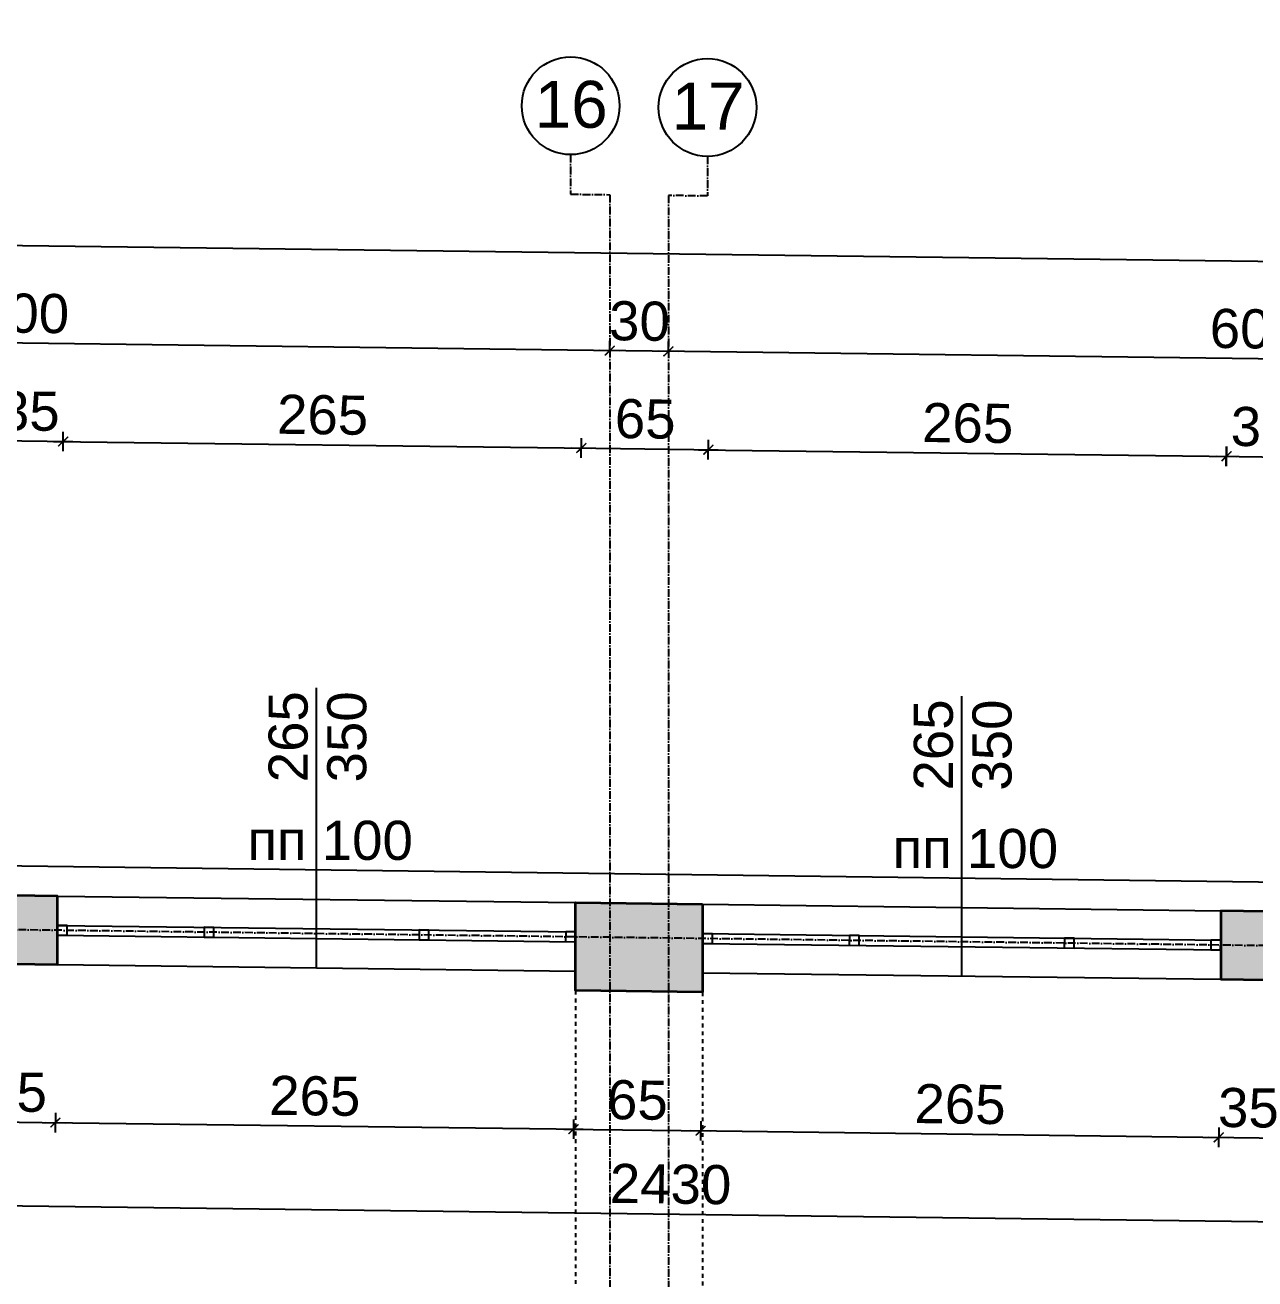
# Model space of a CAD drawing. Header units: inches. Extents: x -72385 to 39588, y -6525 to 66685.
# Drawn here: x -43854 to -43225, y 2824 to 3465 of the extents above; entities that cross this region are included whole.
import ezdxf

# ---------------------------------------------------------------- set-up
doc = ezdxf.new("R2010")
doc.units = ezdxf.units.IN
doc.header["$MEASUREMENT"] = 0
doc.linetypes.add('DashDot', pattern=[0.6, 0.4, -0.1, 0, -0.1])
doc.linetypes.add('Hidden', pattern=[0.4, 0.2, -0.2])
for name, color, linetype, lineweight in [('Изгледни линии', 253, 'Continuous', 25), ('Надписи коти външни', 252, 'Continuous', 25), ('Надписи коти вътрешни', 252, 'Continuous', 25), ('Надписи Оси', 252, 'Continuous', 25), ('Надписи прозорци', 252, 'Continuous', 25), ('Оси', 252, 'DashDot', 25), ('Прозорци', 251, 'Continuous', 25), ('Пунктир', 253, 'Hidden', 25), ('Разрезни линии', 7, 'Continuous', 35), ('Щрих стени', 254, 'Continuous', 25)]:
    doc.layers.add(name, color=color, linetype=linetype, lineweight=lineweight)
doc.styles.add('Arial Regular', font='arial.ttf')
doc.styles.get("Standard").update_dxf_attribs({"font": 'arial.ttf'})
doc.dimstyles.new('Annotative', dxfattribs={"dimscale": 0, "dimtxt": 20, "dimasz": 5, "dimexe": 5, "dimexo": 5, "dimgap": 5, "dimtad": 1, "dimdec": 0, "dimzin": 0, "dimdsep": 46, "dimtxsty": 'Standard', "dimblk": 'ARCHTICK', "dimcen": 5, "dimdle": 5, "dimadec": 0, "dimazin": 0, "dimtfac": 1, "dimtdec": 0, "dimtofl": 0, "dimtmove": 0, "dimatfit": 3, "dimldrblk": 'ARCHTICK', "dimfxl": 5, "dimfxlon": 1, "dimtolj": 1, "dimtzin": 0, "dimarcsym": 1})

# ---------------------------------------------------------------- blocks, each defined once
blk = doc.blocks.new('_ArchTick')
at = {"color": 0, "linetype": 'ByBlock', "const_width": 0.15}
blk.add_lwpolyline([(-0.5, -0.5), (0.5, 0.5)], dxfattribs=at)
blk = doc.blocks.new('*D2220')
at = {"layer": 'Defpoints', "color": 0, "ltscale": 50, "transparency": 16777216}
for p in [(-43872.34, 2984.98), (-43837.34, 2984.53), (-43838.37, 2903.69)]:
    blk.add_point(p, dxfattribs=at)
at = {"layer": 'Надписи коти вътрешни', "color": 0, "lineweight": -2, "ltscale": 50, "transparency": 16777216}
for p, q in [((-43873.3, 2909.14), (-43873.43, 2899.14)), ((-43838.3, 2908.69), (-43838.43, 2898.69)), ((-43878.37, 2904.2), (-43833.37, 2903.63))]:
    blk.add_line(p, q, dxfattribs=at)
at = {"layer": 'Надписи коти вътрешни', "color": 0, "lineweight": -2, "ltscale": 50, "transparency": 16777216, "xscale": 5, "yscale": 5, "zscale": 5}
for p, rotation in [((-43873.37, 2904.14), 179.2706286525463), ((-43838.37, 2903.69), 359.2706286525462)]:
    blk.add_blockref('_ArchTick', p, dxfattribs=dict(at, rotation=rotation))
at = {"layer": 'Надписи коти вътрешни', "color": 0, "ltscale": 50, "transparency": 16777216, "insert": (-43858.17, 2919.16), "char_height": 20, "attachment_point": 5, "rotation": 359.27063}
blk.add_mtext('\\A1;35', dxfattribs=at)
blk = doc.blocks.new('*D2221')
at = {"layer": 'Defpoints', "color": 0, "ltscale": 50, "transparency": 16777216}
for p in [(-43837.34, 2984.53), (-43572.34, 2981.16), (-43573.37, 2900.32)]:
    blk.add_point(p, dxfattribs=at)
at = {"layer": 'Надписи коти вътрешни', "color": 0, "lineweight": -2, "ltscale": 50, "transparency": 16777216}
for p, q in [((-43838.3, 2908.69), (-43838.43, 2898.69)), ((-43573.3, 2905.32), (-43573.43, 2895.32)), ((-43843.37, 2903.76), (-43568.37, 2900.25))]:
    blk.add_line(p, q, dxfattribs=at)
at = {"layer": 'Надписи коти вътрешни', "color": 0, "lineweight": -2, "ltscale": 50, "transparency": 16777216, "xscale": 5, "yscale": 5, "zscale": 5}
for p, rotation in [((-43838.37, 2903.69), 179.270628652547), ((-43573.37, 2900.32), 359.270628652547)]:
    blk.add_blockref('_ArchTick', p, dxfattribs=dict(at, rotation=rotation))
at = {"layer": 'Надписи коти вътрешни', "color": 0, "ltscale": 50, "transparency": 16777216, "insert": (-43705.67, 2917.22), "char_height": 20, "attachment_point": 5, "rotation": 359.27063}
blk.add_mtext('\\A1;265', dxfattribs=at)
blk = doc.blocks.new('*D2222')
at = {"layer": 'Defpoints', "color": 0, "ltscale": 50, "transparency": 16777216}
for p in [(-43572.34, 2981.16), (-43507.34, 2980.33), (-43508.37, 2899.49)]:
    blk.add_point(p, dxfattribs=at)
at = {"layer": 'Надписи коти вътрешни', "color": 0, "lineweight": -2, "ltscale": 50, "transparency": 16777216}
for p, q in [((-43573.3, 2905.32), (-43573.43, 2895.32)), ((-43578.37, 2900.38), (-43503.37, 2899.43)), ((-43508.3, 2904.49), (-43508.43, 2894.49))]:
    blk.add_line(p, q, dxfattribs=at)
at = {"layer": 'Надписи коти вътрешни', "color": 0, "lineweight": -2, "ltscale": 50, "transparency": 16777216, "xscale": 5, "yscale": 5, "zscale": 5}
for p, rotation in [((-43573.37, 2900.32), 179.2706286525494), ((-43508.37, 2899.49), 359.2706286525495)]:
    blk.add_blockref('_ArchTick', p, dxfattribs=dict(at, rotation=rotation))
at = {"layer": 'Надписи коти вътрешни', "color": 0, "ltscale": 50, "transparency": 16777216, "insert": (-43540.67, 2915.12), "char_height": 20, "attachment_point": 5, "rotation": 359.27063}
blk.add_mtext('\\A1;65', dxfattribs=at)
blk = doc.blocks.new('*D2223')
at = {"layer": 'Defpoints', "color": 0, "ltscale": 50, "transparency": 16777216}
for p in [(-43507.34, 2980.33), (-43242.34, 2976.96), (-43243.37, 2896.12)]:
    blk.add_point(p, dxfattribs=at)
at = {"layer": 'Надписи коти вътрешни', "color": 0, "lineweight": -2, "ltscale": 50, "transparency": 16777216}
for p, q in [((-43513.37, 2899.55), (-43238.37, 2896.05)), ((-43508.3, 2904.49), (-43508.43, 2894.49)), ((-43243.3, 2901.12), (-43243.43, 2891.12))]:
    blk.add_line(p, q, dxfattribs=at)
at = {"layer": 'Надписи коти вътрешни', "color": 0, "lineweight": -2, "ltscale": 50, "transparency": 16777216, "xscale": 5, "yscale": 5, "zscale": 5}
for p, rotation in [((-43508.37, 2899.49), 179.270628652547), ((-43243.37, 2896.12), 359.270628652547)]:
    blk.add_blockref('_ArchTick', p, dxfattribs=dict(at, rotation=rotation))
at = {"layer": 'Надписи коти вътрешни', "color": 0, "ltscale": 50, "transparency": 16777216, "insert": (-43375.67, 2913.01), "char_height": 20, "attachment_point": 5, "rotation": 359.27063}
blk.add_mtext('\\A1;265', dxfattribs=at)
blk = doc.blocks.new('*D2224')
at = {"layer": 'Defpoints', "color": 0, "ltscale": 50, "transparency": 16777216}
for p in [(-43242.34, 2976.96), (-43207.34, 2976.51), (-43208.37, 2895.67)]:
    blk.add_point(p, dxfattribs=at)
at = {"layer": 'Надписи коти вътрешни', "color": 0, "lineweight": -2, "ltscale": 50, "transparency": 16777216}
for p, q in [((-43243.3, 2901.12), (-43243.43, 2891.12)), ((-43208.3, 2900.67), (-43208.43, 2890.67)), ((-43248.37, 2896.18), (-43203.37, 2895.61))]:
    blk.add_line(p, q, dxfattribs=at)
at = {"layer": 'Надписи коти вътрешни', "color": 0, "lineweight": -2, "ltscale": 50, "transparency": 16777216, "xscale": 5, "yscale": 5, "zscale": 5}
for p, rotation in [((-43243.37, 2896.12), 179.2706286525463), ((-43208.37, 2895.67), 359.2706286525462)]:
    blk.add_blockref('_ArchTick', p, dxfattribs=dict(at, rotation=rotation))
at = {"layer": 'Надписи коти вътрешни', "color": 0, "ltscale": 50, "transparency": 16777216, "insert": (-43228.17, 2911.14), "char_height": 20, "attachment_point": 5, "rotation": 359.27063}
blk.add_mtext('\\A1;35', dxfattribs=at)
blk = doc.blocks.new('*D2239')
at = {"layer": 'Defpoints', "color": 0, "ltscale": 50, "transparency": 16777216}
for p in [(-44737.34, 2995.99), (-42307.34, 2965.05), (-42308.91, 2841.43)]:
    blk.add_point(p, dxfattribs=at)
at = {"layer": 'Надписи коти вътрешни', "color": 0, "lineweight": -2, "ltscale": 50, "transparency": 16777216}
for p, q in [((-44738.85, 2877.36), (-44738.97, 2867.36)), ((-44743.91, 2872.42), (-42303.91, 2841.36)), ((-42308.85, 2846.43), (-42308.97, 2836.43))]:
    blk.add_line(p, q, dxfattribs=at)
at = {"layer": 'Надписи коти вътрешни', "color": 0, "lineweight": -2, "ltscale": 50, "transparency": 16777216, "xscale": 5, "yscale": 5, "zscale": 5}
for p, rotation in [((-44738.91, 2872.36), 179.2706286525471), ((-42308.91, 2841.43), 359.2706286525471)]:
    blk.add_blockref('_ArchTick', p, dxfattribs=dict(at, rotation=rotation))
at = {"layer": 'Надписи коти вътрешни', "color": 0, "ltscale": 50, "transparency": 16777216, "insert": (-43523.72, 2872.11), "char_height": 20, "attachment_point": 5, "rotation": 359.27063}
blk.add_mtext('\\A1;2430', dxfattribs=at)
blk = doc.blocks.new('*D6432')
at = {"layer": 'Defpoints', "color": 0, "ltscale": 50, "transparency": 16777216}
for p in [(-43834.38, 3252.01), (-43872.34, 3019.98), (-43837.34, 3019.53)]:
    blk.add_point(p, dxfattribs=at)
at = {"layer": 'Надписи коти външни', "color": 0, "lineweight": -2, "ltscale": 50, "transparency": 16777216}
for p, q in [((-43874.38, 3252.52), (-43829.38, 3251.95)), ((-43869.44, 3247.46), (-43869.31, 3257.46)), ((-43834.44, 3247.02), (-43834.31, 3257.01))]:
    blk.add_line(p, q, dxfattribs=at)
at = {"layer": 'Надписи коти външни', "color": 0, "lineweight": -2, "ltscale": 50, "transparency": 16777216, "xscale": 5, "yscale": 5, "zscale": 5}
for p, rotation in [((-43869.38, 3252.46), 179.2706286525522), ((-43834.38, 3252.01), 359.2706286525522)]:
    blk.add_blockref('_ArchTick', p, dxfattribs=dict(at, rotation=rotation))
at = {"layer": 'Надписи коти външни', "color": 0, "ltscale": 50, "transparency": 16777216, "insert": (-43851.68, 3267.45), "char_height": 20, "attachment_point": 5, "rotation": 359.27063}
blk.add_mtext('\\A1;35', dxfattribs=at)
blk = doc.blocks.new('*D6433')
at = {"layer": 'Defpoints', "color": 0, "ltscale": 50, "transparency": 16777216}
for p in [(-43569.38, 3248.64), (-43837.34, 3019.53), (-43572.34, 3016.16)]:
    blk.add_point(p, dxfattribs=at)
at = {"layer": 'Надписи коти външни', "color": 0, "lineweight": -2, "ltscale": 50, "transparency": 16777216}
for p, q in [((-43839.38, 3252.08), (-43564.38, 3248.58)), ((-43834.44, 3247.02), (-43834.31, 3257.01)), ((-43569.44, 3243.64), (-43569.31, 3253.64))]:
    blk.add_line(p, q, dxfattribs=at)
at = {"layer": 'Надписи коти външни', "color": 0, "lineweight": -2, "ltscale": 50, "transparency": 16777216, "xscale": 5, "yscale": 5, "zscale": 5}
for p, rotation in [((-43834.38, 3252.01), 179.2706286525454), ((-43569.38, 3248.64), 359.2706286525454)]:
    blk.add_blockref('_ArchTick', p, dxfattribs=dict(at, rotation=rotation))
at = {"layer": 'Надписи коти външни', "color": 0, "ltscale": 50, "transparency": 16777216, "insert": (-43701.68, 3265.54), "char_height": 20, "attachment_point": 5, "rotation": 359.27063}
blk.add_mtext('\\A1;265', dxfattribs=at)
blk = doc.blocks.new('*D6434')
at = {"layer": 'Defpoints', "color": 0, "ltscale": 50, "transparency": 16777216}
for p in [(-43504.38, 3247.81), (-43572.34, 3016.16), (-43507.34, 3015.33)]:
    blk.add_point(p, dxfattribs=at)
at = {"layer": 'Надписи коти външни', "color": 0, "lineweight": -2, "ltscale": 50, "transparency": 16777216}
for p, q in [((-43569.44, 3243.64), (-43569.31, 3253.64)), ((-43504.44, 3242.81), (-43504.31, 3252.81)), ((-43574.38, 3248.7), (-43499.38, 3247.75))]:
    blk.add_line(p, q, dxfattribs=at)
at = {"layer": 'Надписи коти външни', "color": 0, "lineweight": -2, "ltscale": 50, "transparency": 16777216, "xscale": 5, "yscale": 5, "zscale": 5}
for p, rotation in [((-43569.38, 3248.64), 179.2706286525559), ((-43504.38, 3247.81), 359.2706286525558)]:
    blk.add_blockref('_ArchTick', p, dxfattribs=dict(at, rotation=rotation))
at = {"layer": 'Надписи коти външни', "color": 0, "ltscale": 50, "transparency": 16777216, "insert": (-43536.68, 3263.44), "char_height": 20, "attachment_point": 5, "rotation": 359.27063}
blk.add_mtext('\\A1;65', dxfattribs=at)
blk = doc.blocks.new('*D6435')
at = {"layer": 'Defpoints', "color": 0, "ltscale": 50, "transparency": 16777216}
for p in [(-43239.44, 3244.45), (-43507.34, 3015.27), (-43242.34, 3011.96)]:
    blk.add_point(p, dxfattribs=at)
at = {"layer": 'Надписи коти външни', "color": 0, "lineweight": -2, "ltscale": 50, "transparency": 16777216}
for p, q in [((-43504.5, 3242.76), (-43504.37, 3252.76)), ((-43509.44, 3247.82), (-43234.44, 3244.39)), ((-43239.5, 3239.45), (-43239.37, 3249.45))]:
    blk.add_line(p, q, dxfattribs=at)
at = {"layer": 'Надписи коти външни', "color": 0, "lineweight": -2, "ltscale": 50, "transparency": 16777216, "xscale": 5, "yscale": 5, "zscale": 5}
for p, rotation in [((-43504.44, 3247.76), 179.2851936677665), ((-43239.44, 3244.45), 359.2851936677665)]:
    blk.add_blockref('_ArchTick', p, dxfattribs=dict(at, rotation=rotation))
at = {"layer": 'Надписи коти външни', "color": 0, "ltscale": 50, "transparency": 16777216, "insert": (-43371.75, 3261.32), "char_height": 20, "attachment_point": 5, "rotation": 359.28519}
blk.add_mtext('\\A1;265', dxfattribs=at)
blk = doc.blocks.new('*D6436')
at = {"layer": 'Defpoints', "color": 0, "ltscale": 50, "transparency": 16777216}
for p in [(-43204.38, 3243.99), (-43242.34, 3011.96), (-43207.34, 3011.51)]:
    blk.add_point(p, dxfattribs=at)
at = {"layer": 'Надписи коти външни', "color": 0, "lineweight": -2, "ltscale": 50, "transparency": 16777216}
for p, q in [((-43239.44, 3239.44), (-43239.31, 3249.44)), ((-43204.44, 3239), (-43204.31, 3248.99)), ((-43244.38, 3244.5), (-43199.38, 3243.93))]:
    blk.add_line(p, q, dxfattribs=at)
at = {"layer": 'Надписи коти външни', "color": 0, "lineweight": -2, "ltscale": 50, "transparency": 16777216, "xscale": 5, "yscale": 5, "zscale": 5}
for p, rotation in [((-43239.38, 3244.44), 179.2706286525403), ((-43204.38, 3243.99), 359.2706286525403)]:
    blk.add_blockref('_ArchTick', p, dxfattribs=dict(at, rotation=rotation))
at = {"layer": 'Надписи коти външни', "color": 0, "ltscale": 50, "transparency": 16777216, "insert": (-43221.68, 3259.43), "char_height": 20, "attachment_point": 5, "rotation": 359.27063}
blk.add_mtext('\\A1;35', dxfattribs=at)
blk = doc.blocks.new('*D6437')
at = {"layer": 'Defpoints', "color": 0, "ltscale": 50, "transparency": 16777216}
for p in [(-43524.84, 3298.08), (-43524.84, 3298.08), (-42924.84, 3290.44)]:
    blk.add_point(p, dxfattribs=at)
at = {"layer": 'Надписи коти външни', "color": 0, "lineweight": -2, "ltscale": 50, "transparency": 16777216}
for p, q in [((-43524.84, 3298.08), (-43524.77, 3303.08)), ((-42919.84, 3290.38), (-43529.84, 3298.14)), ((-42924.84, 3290.44), (-42924.77, 3295.44))]:
    blk.add_line(p, q, dxfattribs=at)
at = {"layer": 'Надписи коти външни', "color": 0, "lineweight": -2, "ltscale": 50, "transparency": 16777216, "xscale": 5, "yscale": 5, "zscale": 5}
for p, rotation in [((-43524.84, 3298.08), 179.2706286525473), ((-42924.84, 3290.44), 359.2706286525473)]:
    blk.add_blockref('_ArchTick', p, dxfattribs=dict(at, rotation=rotation))
at = {"layer": 'Надписи коти външни', "color": 0, "ltscale": 50, "transparency": 16777216, "insert": (-43224.64, 3309.47), "char_height": 20, "attachment_point": 5, "rotation": 359.27063}
blk.add_mtext('\\A1;600', dxfattribs=at)
blk = doc.blocks.new('*D6438')
at = {"layer": 'Defpoints', "color": 0, "ltscale": 50, "transparency": 16777216}
for p in [(-43554.84, 3298.46), (-43554.84, 3298.46), (-43524.84, 3298.08)]:
    blk.add_point(p, dxfattribs=at)
at = {"layer": 'Надписи коти външни', "color": 0, "lineweight": -2, "ltscale": 50, "transparency": 16777216}
for p, q in [((-43554.84, 3298.46), (-43554.77, 3303.46)), ((-43524.84, 3298.08), (-43524.77, 3303.08)), ((-43519.84, 3298.01), (-43559.84, 3298.52))]:
    blk.add_line(p, q, dxfattribs=at)
at = {"layer": 'Надписи коти външни', "color": 0, "lineweight": -2, "ltscale": 50, "transparency": 16777216, "xscale": 5, "yscale": 5, "zscale": 5}
for p, rotation in [((-43554.84, 3298.46), 179.2706286525116), ((-43524.84, 3298.08), 359.2706286525116)]:
    blk.add_blockref('_ArchTick', p, dxfattribs=dict(at, rotation=rotation))
at = {"layer": 'Надписи коти външни', "color": 0, "ltscale": 50, "transparency": 16777216, "insert": (-43539.64, 3313.49), "char_height": 20, "attachment_point": 5, "rotation": 359.27063}
blk.add_mtext('\\A1;30', dxfattribs=at)
blk = doc.blocks.new('*D6439')
at = {"layer": 'Defpoints', "color": 0, "ltscale": 50, "transparency": 16777216}
for p in [(-44154.84, 3306.1), (-44154.84, 3306.1), (-43554.84, 3298.46)]:
    blk.add_point(p, dxfattribs=at)
at = {"layer": 'Надписи коти външни', "color": 0, "lineweight": -2, "ltscale": 50, "transparency": 16777216}
for p, q in [((-44154.84, 3306.1), (-44154.77, 3311.1)), ((-43549.84, 3298.4), (-44159.84, 3306.16)), ((-43554.84, 3298.46), (-43554.77, 3303.46))]:
    blk.add_line(p, q, dxfattribs=at)
at = {"layer": 'Надписи коти външни', "color": 0, "lineweight": -2, "ltscale": 50, "transparency": 16777216, "xscale": 5, "yscale": 5, "zscale": 5}
for p, rotation in [((-44154.84, 3306.1), 179.2706286526029), ((-43554.84, 3298.46), 359.2706286526028)]:
    blk.add_blockref('_ArchTick', p, dxfattribs=dict(at, rotation=rotation))
at = {"layer": 'Надписи коти външни', "color": 0, "ltscale": 50, "transparency": 16777216, "insert": (-43854.64, 3317.49), "char_height": 20, "attachment_point": 5, "rotation": 359.27063}
blk.add_mtext('\\A1;600', dxfattribs=at)
blk = doc.blocks.new('*D6454')
at = {"layer": 'Defpoints', "color": 0, "ltscale": 50, "transparency": 16777216}
for p in [(-40218.1, 3305.99), (-52317.34, 3127.49), (-40222.34, 2973.51)]:
    blk.add_point(p, dxfattribs=at)
at = {"layer": 'Надписи коти външни', "color": 0, "lineweight": -2, "ltscale": 50, "transparency": 16777216}
for p, q in [((-52313.17, 3454.96), (-52313.04, 3464.96)), ((-52318.1, 3460.03), (-40213.11, 3305.92)), ((-40218.17, 3300.99), (-40218.04, 3310.99))]:
    blk.add_line(p, q, dxfattribs=at)
at = {"layer": 'Надписи коти външни', "color": 0, "lineweight": -2, "ltscale": 50, "transparency": 16777216, "xscale": 5, "yscale": 5, "zscale": 5}
for p, rotation in [((-52313.1, 3459.96), 179.2706286525472), ((-40218.1, 3305.99), 359.2706286525473)]:
    blk.add_blockref('_ArchTick', p, dxfattribs=dict(at, rotation=rotation))
at = {"layer": 'Надписи коти външни', "color": 0, "ltscale": 50, "transparency": 16777216, "insert": (-46265.41, 3398.18), "char_height": 20, "attachment_point": 5, "rotation": 359.27063}
blk.add_mtext('\\A1;12095', dxfattribs=at)

msp = doc.modelspace()

# ---------------------------------------------------------------- hatches: boundary and pattern name
at = {"layer": 'Щрих стени', "ltscale": 10}
h = msp.add_hatch(color=256, dxfattribs=at)
h.dxf.hatch_style = 1
h.paths.add_polyline_path([(-44437.34, 3027.17), (-44472.34, 3027.62), (-44472.34, 2992.61), (-44437.34, 2992.17)])
h.paths.add_polyline_path([(-44137.34, 3023.35), (-44172.34, 3023.8), (-44172.34, 2978.79), (-44137.34, 2978.35)])
h.paths.add_polyline_path([(-43837.34, 3019.53), (-43872.34, 3019.98), (-43872.34, 2984.98), (-43837.34, 2984.53)])
h.paths.add_polyline_path([(-43507.34, 3015.33), (-43572.34, 3016.16), (-43572.34, 2971.16), (-43507.34, 2970.33)])
h.paths.add_polyline_path([(-43207.34, 3011.51), (-43242.34, 3011.96), (-43242.34, 2976.96), (-43207.34, 2976.51)])
h.paths.add_polyline_path([(-42907.34, 3007.69), (-42942.34, 3008.14), (-42942.34, 2963.14), (-42907.34, 2962.69)])
h.paths.add_polyline_path([(-42607.34, 3003.88), (-42642.34, 3004.32), (-42642.34, 2969.32), (-42607.34, 2968.87)])
h.paths.add_polyline_path([(-42307.34, 3000.06), (-42342.34, 3000.5), (-42342.34, 2955.5), (-42307.34, 2955.05), (-42307.34, 2405.01), (-42342.34, 2405.45), (-42342.34, 2360.45), (-42292.34, 2359.81), (-42292.34, 2964.86), (-42307.34, 2965.05)])
h.paths.add_polyline_path([(-42907.34, 2412.65), (-42942.34, 2413.09), (-42967.34, 2413.41), (-42967.34, 2378.41), (-42942.34, 2378.09), (-42942.34, 2368.09), (-42907.34, 2367.64)])
h.paths.add_polyline_path([(-43507.34, 2420.28), (-43572.34, 2421.11), (-43572.34, 2376.11), (-43507.34, 2375.28)])
h.paths.add_polyline_path([(-44137.34, 2428.3), (-44172.34, 2428.75), (-44197.34, 2429.07), (-44197.34, 2394.07), (-44172.34, 2393.75), (-44172.34, 2383.75), (-44137.34, 2383.3)])

# ---------------------------------------------------------------- linework, layer by layer
at = {"layer": 'Изгледни линии', "ltscale": 50}
for p, q in [((-41127.34, 3000.03), (-45937.34, 3061.27)), ((-43837.34, 3019.53), (-43572.34, 3016.16)), ((-43507.34, 3015.33), (-43242.34, 3011.96)), ((-43837.34, 2984.53), (-43572.34, 2981.16)), ((-43507.34, 2980.33), (-43242.34, 2976.96))]:
    msp.add_line(p, q, dxfattribs=at)
at = {"layer": 'Надписи Оси', "ltscale": 50}
for centre in [(-43574.83, 3423.72), (-43504.84, 3422.83)]:
    msp.add_circle(centre, 25, dxfattribs=at)
at = {"layer": 'Надписи прозорци', "ltscale": 50}
for p, q in [((-43704.84, 2982.85), (-43704.84, 3126)), ((-43374.84, 2978.64), (-43374.84, 3121.79))]:
    msp.add_line(p, q, dxfattribs=at)
at = {"layer": 'Оси', "ltscale": 10}
msp.add_line((-39839.84, 2951.14), (-52699.84, 3114.86), dxfattribs=at)
for points in [[(-43574.83, 3398.72), (-43574.84, 3378.47), (-43554.84, 3378.21), (-43554.84, 818.51), (-43574.84, 818.77), (-43574.84, 798.51)], [(-43504.84, 3397.83), (-43504.84, 3377.58), (-43524.84, 3377.83), (-43524.84, 818.13), (-43504.84, 817.88), (-43504.84, 797.62)]]:
    msp.add_lwpolyline(points, dxfattribs=at)
at = {"layer": 'Прозорци', "ltscale": 50}
for p, q in [((-43837.34, 3004.53), (-43572.34, 3001.16)), ((-43837.34, 2999.53), (-43572.34, 2996.16)), ((-43507.34, 3000.33), (-43242.34, 2996.96)), ((-43507.34, 2995.33), (-43242.34, 2991.96))]:
    msp.add_line(p, q, dxfattribs=at)
for points in [[(-43837.34, 2999.53), (-43832.34, 2999.47), (-43832.27, 3004.47), (-43837.27, 3004.53), (-43837.34, 2999.53)], [(-43762.35, 2998.58), (-43757.35, 2998.51), (-43757.29, 3003.51), (-43762.29, 3003.58), (-43762.35, 2998.58)], [(-43652.39, 2997.18), (-43647.39, 2997.11), (-43647.33, 3002.11), (-43652.32, 3002.18), (-43652.39, 2997.18)], [(-43577.4, 2996.23), (-43572.4, 2996.16), (-43572.34, 3001.16), (-43577.34, 3001.23), (-43577.4, 2996.23)], [(-43507.34, 2995.33), (-43502.34, 2995.27), (-43502.27, 3000.27), (-43507.27, 3000.33), (-43507.34, 2995.33)], [(-43432.35, 2994.38), (-43427.35, 2994.31), (-43427.29, 2999.31), (-43432.29, 2999.38), (-43432.35, 2994.38)], [(-43322.39, 2992.98), (-43317.39, 2992.91), (-43317.33, 2997.91), (-43322.32, 2997.98), (-43322.39, 2992.98)], [(-43247.4, 2992.03), (-43242.4, 2991.96), (-43242.34, 2996.96), (-43247.34, 2997.03), (-43247.4, 2992.03)]]:
    msp.add_lwpolyline(points, dxfattribs=at)
at = {"layer": 'Пунктир', "ltscale": 10}
for p, q in [((-43572.34, 2971.16), (-43572.34, 2421.11)), ((-43507.34, 2970.33), (-43507.34, 2420.28))]:
    msp.add_line(p, q, dxfattribs=at)
at = {"layer": 'Разрезни линии', "ltscale": 50}
for points in [[(-43872.34, 3019.98), (-43872.34, 2984.98), (-43837.34, 2984.53), (-43837.34, 3019.53)], [(-43507.34, 3015.33), (-43507.34, 2970.33), (-43572.34, 2971.16), (-43572.34, 3016.16)], [(-43242.34, 3011.96), (-43242.34, 2976.96), (-43207.34, 2976.51), (-43207.34, 3011.51)]]:
    msp.add_lwpolyline(points, close=True, dxfattribs=at)

# ---------------------------------------------------------------- texts
at = {"layer": 'Надписи Оси', "ltscale": 100, "char_height": 24, "width": 27.2128, "attachment_point": 1, "style": 'Arial Regular'}
for s, insert in [('\\pxqc;16', (-43588.15, 3436.44)), ('\\pxqc;17', (-43518.16, 3435.55))]:
    msp.add_mtext(s, dxfattribs=dict(at, insert=insert))
at = {"layer": 'Надписи прозорци', "ltscale": 100, "char_height": 20, "width": 180.4891, "attachment_point": 1, "rotation": 90, "style": 'Arial Regular'}
for s, insert in [('265', (-43729.35, 3077.7)), ('350', (-43699.35, 3077.62)), ('265', (-43399.35, 3073.5)), ('350', (-43369.35, 3073.42))]:
    msp.add_mtext(s, dxfattribs=dict(at, insert=insert))
at = {"layer": 'Надписи прозорци', "ltscale": 100, "char_height": 20, "width": 180.4891, "attachment_point": 1, "style": 'Arial Regular'}
for insert in [(-43740.15, 3058.04), (-43410.15, 3053.84)]:
    msp.add_mtext('пп 100', dxfattribs=dict(at, insert=insert))

# ---------------------------------------------------------------- dimensions: what is measured, and where the dimension line sits
at = {"layer": 'Надписи коти външни', "ltscale": 50}
dim = msp.add_aligned_dim(p1=(-52317.34, 3127.49), p2=(-40222.34, 2973.51), distance=332.5, text='12095', dimstyle='Annotative', override={"dimscale": 0, "dimtix": 0, "dimtofl": 0, "dimtmove": 0, "dimatfit": 3}, dxfattribs=at)
dim.commit()
dim.dimension.update_dxf_attribs({"geometry": '*D6454', "text_midpoint": (-46265.41, 3398.18)})
for p1, p2, distance, picture, middle in [((-43554.84, 3298.46), (-44154.84, 3306.1), 0, '*D6439', (-43854.64, 3317.49)), ((-42924.84, 3290.44), (-43524.84, 3298.08), 0, '*D6437', (-43224.64, 3309.47)), ((-43837.34, 3019.53), (-43572.34, 3016.16), 232.5, '*D6433', (-43701.68, 3265.54)), ((-43572.34, 3016.16), (-43507.34, 3015.33), 232.5, '*D6434', (-43536.68, 3263.44)), ((-43507.34, 3015.27), (-43242.34, 3011.96), 232.51, '*D6435', (-43371.75, 3261.32))]:
    dim = msp.add_aligned_dim(p1=p1, p2=p2, distance=distance, dimstyle='Annotative', override={"dimscale": 0, "dimtix": 0, "dimtofl": 0, "dimtmove": 0, "dimatfit": 3}, dxfattribs=at)
    dim.commit()
    dim.dimension.update_dxf_attribs({"geometry": picture, "text_midpoint": middle})
for base, p1, p2, angle, picture, middle in [((-43554.84, 3298.46), (-43524.84, 3298.08), (-43554.84, 3298.46), 179.27063, '*D6438', (-43539.84, 3298.27)), ((-43834.38, 3252.01), (-43872.34, 3019.98), (-43837.34, 3019.53), 359.27063, '*D6432', (-43851.88, 3252.24)), ((-43204.38, 3243.99), (-43242.34, 3011.96), (-43207.34, 3011.51), 359.27063, '*D6436', (-43221.88, 3244.22))]:
    dim = msp.add_linear_dim(base=base, p1=p1, p2=p2, angle=angle, dimstyle='Annotative', override={"dimscale": 0, "dimtix": 0, "dimtofl": 0, "dimtmove": 0, "dimatfit": 3}, dxfattribs=at)
    dim.commit()
    dim.dimension.update_dxf_attribs({"geometry": picture, "text_midpoint": middle, "dimtype": 129})
at = {"layer": 'Надписи коти вътрешни', "ltscale": 50}
for p1, p2, distance, picture, middle in [((-44737.34, 2995.99), (-42307.34, 2965.05), -123.64, '*D2239', (-43523.72, 2872.11)), ((-43837.34, 2984.53), (-43572.34, 2981.16), -80.85, '*D2221', (-43705.67, 2917.22)), ((-43507.34, 2980.33), (-43242.34, 2976.96), -80.85, '*D2223', (-43375.67, 2913.01))]:
    dim = msp.add_aligned_dim(p1=p1, p2=p2, distance=distance, dimstyle='Annotative', override={"dimscale": 0, "dimtix": 0, "dimtofl": 0, "dimtmove": 0, "dimatfit": 3}, dxfattribs=at)
    dim.commit()
    dim.dimension.update_dxf_attribs({"geometry": picture, "text_midpoint": middle})
for base, p1, p2, picture, middle in [((-43838.37, 2903.69), (-43872.34, 2984.98), (-43837.34, 2984.53), '*D2220', (-43858.37, 2903.95)), ((-43508.37, 2899.49), (-43572.34, 2981.16), (-43507.34, 2980.33), '*D2222', (-43540.87, 2899.9)), ((-43208.37, 2895.67), (-43242.34, 2976.96), (-43207.34, 2976.51), '*D2224', (-43228.37, 2895.93))]:
    dim = msp.add_linear_dim(base=base, p1=p1, p2=p2, angle=359.27063, dimstyle='Annotative', override={"dimscale": 0, "dimtix": 0, "dimtofl": 0, "dimtmove": 0, "dimatfit": 3}, dxfattribs=at)
    dim.commit()
    dim.dimension.update_dxf_attribs({"geometry": picture, "text_midpoint": middle, "dimtype": 129})

doc.saveas('drawing.dxf')
